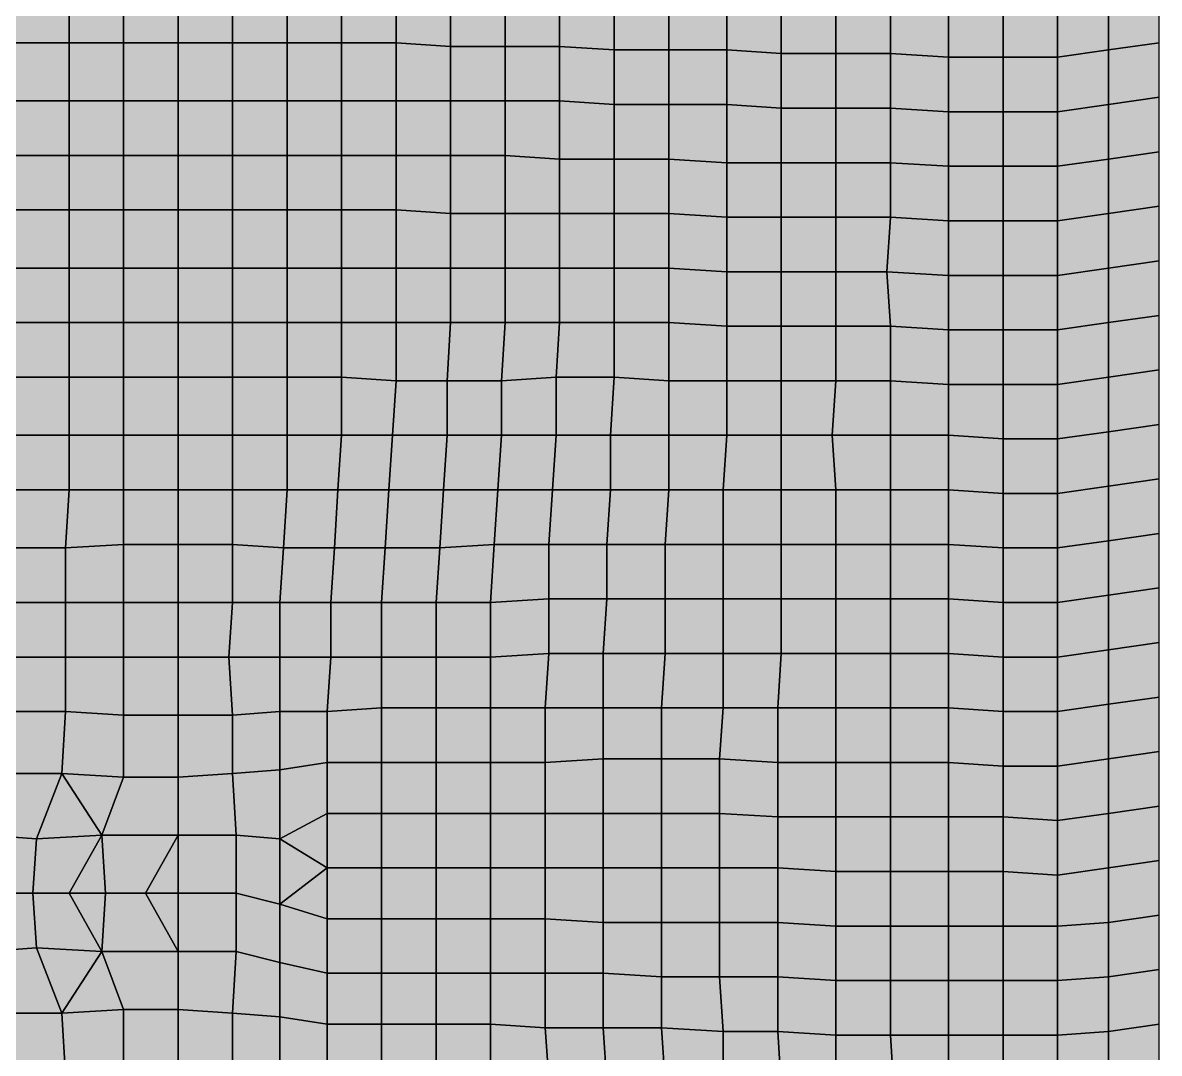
# Model space of a CAD drawing. Header units: metres. Extents: x -7480 to 79269, y -9100 to 45880.
# Drawn here: x 36305 to 42560, y 15360 to 21030 of the extents above; entities that cross this region are included whole.
import ezdxf

# ---------------------------------------------------------------- set-up
doc = ezdxf.new("R2010")
doc.units = ezdxf.units.M
doc.layers.add('COLOR_181', color=181, linetype='Continuous')

msp = doc.modelspace()

# ---------------------------------------------------------------- hatches: boundary and pattern name
at = {"layer": 'COLOR_181'}
for points in [[(36260, 20920), (36560, 20920), (36560, 21220), (36260, 21220)], [(36560, 20920), (36860, 20920), (36860, 21220), (36560, 21220)], [(36860, 20920), (37160, 20920), (37160, 21220), (36860, 21220)], [(37160, 20920), (37460, 20920), (37460, 21220), (37160, 21220)], [(37460, 20920), (37760, 20920), (37760, 21220), (37460, 21220)], [(37760, 20920), (38060, 20920), (38060, 21220), (37760, 21220)], [(38060, 20920), (38360, 20920), (38360, 21220), (38060, 21220)], [(38360, 20920), (38660, 20900), (38660, 21220), (38360, 21220)], [(38660, 20900), (38960, 20900), (38960, 21220), (38660, 21220)], [(38960, 20900), (39260, 20900), (39260, 21200), (38960, 21220)], [(42280, 20880), (42560, 20920), (42560, 21220), (42280, 21180)], [(39260, 20900), (39560, 20880), (39560, 21200), (39260, 21200)], [(39560, 20880), (39860, 20880), (39860, 21180), (39560, 21200)], [(39860, 20880), (40180, 20880), (40180, 21180), (39860, 21180)], [(40180, 20880), (40480, 20860), (40480, 21160), (40180, 21180)], [(40480, 20860), (40780, 20860), (40780, 21160), (40480, 21160)], [(40780, 20860), (41080, 20860), (41080, 21160), (40780, 21160)], [(41080, 20860), (41400, 20840), (41400, 21140), (41080, 21160)], [(42000, 20840), (42280, 20880), (42280, 21180), (42000, 21140)], [(41400, 20840), (41700, 20840), (41700, 21140), (41400, 21140)], [(41700, 20840), (42000, 20840), (42000, 21140), (41700, 21140)], [(36260, 20600), (36560, 20600), (36560, 20920), (36260, 20920)], [(36560, 20600), (36860, 20600), (36860, 20920), (36560, 20920)], [(36860, 20600), (37160, 20600), (37160, 20920), (36860, 20920)], [(37160, 20600), (37460, 20600), (37460, 20920), (37160, 20920)], [(37460, 20600), (37760, 20600), (37760, 20920), (37460, 20920)], [(37760, 20600), (38060, 20600), (38060, 20920), (37760, 20920)], [(38060, 20600), (38360, 20600), (38360, 20920), (38060, 20920)], [(38360, 20600), (38660, 20600), (38660, 20900), (38360, 20920)], [(38660, 20600), (38960, 20600), (38960, 20900), (38660, 20900)], [(38960, 20600), (39260, 20600), (39260, 20900), (38960, 20900)], [(39260, 20600), (39560, 20580), (39560, 20880), (39260, 20900)], [(42280, 20580), (42560, 20620), (42560, 20920), (42280, 20880)], [(39560, 20580), (39860, 20580), (39860, 20880), (39560, 20880)], [(39860, 20580), (40180, 20580), (40180, 20880), (39860, 20880)], [(40180, 20580), (40480, 20560), (40480, 20860), (40180, 20880)], [(40480, 20560), (40780, 20560), (40780, 20860), (40480, 20860)], [(40780, 20560), (41080, 20560), (41080, 20860), (40780, 20860)], [(41080, 20560), (41400, 20540), (41400, 20840), (41080, 20860)], [(41400, 20540), (41700, 20540), (41700, 20840), (41400, 20840)], [(41700, 20540), (42000, 20540), (42000, 20840), (41700, 20840)], [(42000, 20540), (42280, 20580), (42280, 20880), (42000, 20840)], [(36260, 20300), (36560, 20300), (36560, 20600), (36260, 20600)], [(36560, 20300), (36860, 20300), (36860, 20600), (36560, 20600)], [(36860, 20300), (37160, 20300), (37160, 20600), (36860, 20600)], [(37160, 20300), (37460, 20300), (37460, 20600), (37160, 20600)], [(37460, 20300), (37760, 20300), (37760, 20600), (37460, 20600)], [(37760, 20300), (38060, 20300), (38060, 20600), (37760, 20600)], [(38060, 20300), (38360, 20300), (38360, 20600), (38060, 20600)], [(38360, 20300), (38660, 20300), (38660, 20600), (38360, 20600)], [(38660, 20300), (38960, 20300), (38960, 20600), (38660, 20600)], [(38960, 20300), (39260, 20280), (39260, 20600), (38960, 20600)], [(39260, 20280), (39560, 20280), (39560, 20580), (39260, 20600)], [(39560, 20280), (39860, 20280), (39860, 20580), (39560, 20580)], [(39860, 20280), (40180, 20260), (40180, 20580), (39860, 20580)], [(40180, 20260), (40480, 20260), (40480, 20560), (40180, 20580)], [(42000, 20240), (42280, 20280), (42280, 20580), (42000, 20540)], [(42280, 20280), (42560, 20320), (42560, 20620), (42280, 20580)], [(40480, 20260), (40780, 20260), (40780, 20560), (40480, 20560)], [(40780, 20260), (41080, 20260), (41080, 20560), (40780, 20560)], [(41080, 20260), (41400, 20240), (41400, 20540), (41080, 20560)], [(41400, 20240), (41700, 20240), (41700, 20540), (41400, 20540)], [(41700, 20240), (42000, 20240), (42000, 20540), (41700, 20540)], [(36260, 20000), (36560, 20000), (36560, 20300), (36260, 20300)], [(36560, 20000), (36860, 20000), (36860, 20300), (36560, 20300)], [(36860, 20000), (37160, 20000), (37160, 20300), (36860, 20300)], [(37160, 20000), (37460, 20000), (37460, 20300), (37160, 20300)], [(37460, 20000), (37760, 20000), (37760, 20300), (37460, 20300)], [(37760, 20000), (38060, 20000), (38060, 20300), (37760, 20300)], [(38060, 20000), (38360, 20000), (38360, 20300), (38060, 20300)], [(38360, 20000), (38660, 19980), (38660, 20300), (38360, 20300)], [(38660, 19980), (38960, 19980), (38960, 20300), (38660, 20300)], [(38960, 19980), (39260, 19980), (39260, 20280), (38960, 20300)], [(39260, 19980), (39560, 19980), (39560, 20280), (39260, 20280)], [(39560, 19980), (39860, 19980), (39860, 20280), (39560, 20280)], [(39860, 19980), (40180, 19960), (40180, 20260), (39860, 20280)], [(42000, 19940), (42280, 19980), (42280, 20280), (42000, 20240)], [(42280, 19980), (42560, 20020), (42560, 20320), (42280, 20280)], [(40180, 19960), (40480, 19960), (40480, 20260), (40180, 20260)], [(40480, 19960), (40780, 19960), (40780, 20260), (40480, 20260)], [(40780, 19960), (41080, 19960), (41080, 20260), (40780, 20260)], [(41080, 19960), (41400, 19940), (41400, 20240), (41080, 20260)], [(41400, 19940), (41700, 19940), (41700, 20240), (41400, 20240)], [(41700, 19940), (42000, 19940), (42000, 20240), (41700, 20240)], [(42280, 19680), (42560, 19720), (42560, 20020), (42280, 19980)], [(36260, 19680), (36560, 19680), (36560, 20000), (36260, 20000)], [(36560, 19680), (36860, 19680), (36860, 20000), (36560, 20000)], [(36860, 19680), (37160, 19680), (37160, 20000), (36860, 20000)], [(37160, 19680), (37460, 19680), (37460, 20000), (37160, 20000)], [(37460, 19680), (37760, 19680), (37760, 20000), (37460, 20000)], [(37760, 19680), (38060, 19680), (38060, 20000), (37760, 20000)], [(38060, 19680), (38360, 19680), (38360, 20000), (38060, 20000)], [(38360, 19680), (38660, 19680), (38660, 19980), (38360, 20000)], [(38660, 19680), (38960, 19680), (38960, 19980), (38660, 19980)], [(38960, 19680), (39260, 19680), (39260, 19980), (38960, 19980)], [(39260, 19680), (39560, 19680), (39560, 19980), (39260, 19980)], [(39560, 19680), (39860, 19680), (39860, 19980), (39560, 19980)], [(39860, 19680), (40180, 19660), (40180, 19960), (39860, 19980)], [(40180, 19660), (40480, 19660), (40480, 19960), (40180, 19960)], [(40480, 19660), (40780, 19660), (40780, 19960), (40480, 19960)], [(40780, 19660), (41060, 19660), (41080, 19960), (40780, 19960)], [(41060, 19660), (41400, 19640), (41400, 19940), (41080, 19960)], [(42000, 19640), (42280, 19680), (42280, 19980), (42000, 19940)], [(41400, 19640), (41700, 19640), (41700, 19940), (41400, 19940)], [(41700, 19640), (42000, 19640), (42000, 19940), (41700, 19940)], [(42280, 19380), (42560, 19420), (42560, 19720), (42280, 19680)], [(36260, 19380), (36560, 19380), (36560, 19680), (36260, 19680)], [(36560, 19380), (36860, 19380), (36860, 19680), (36560, 19680)], [(36860, 19380), (37160, 19380), (37160, 19680), (36860, 19680)], [(37160, 19380), (37460, 19380), (37460, 19680), (37160, 19680)], [(37460, 19380), (37760, 19380), (37760, 19680), (37460, 19680)], [(37760, 19380), (38060, 19380), (38060, 19680), (37760, 19680)], [(38060, 19380), (38360, 19380), (38360, 19680), (38060, 19680)], [(38360, 19380), (38660, 19380), (38660, 19680), (38360, 19680)], [(38660, 19380), (38960, 19380), (38960, 19680), (38660, 19680)], [(38960, 19380), (39260, 19380), (39260, 19680), (38960, 19680)], [(39260, 19380), (39560, 19380), (39560, 19680), (39260, 19680)], [(39560, 19380), (39860, 19380), (39860, 19680), (39560, 19680)], [(39860, 19380), (40180, 19360), (40180, 19660), (39860, 19680)], [(40180, 19360), (40480, 19360), (40480, 19660), (40180, 19660)], [(40480, 19360), (40780, 19360), (40780, 19660), (40480, 19660)], [(40780, 19360), (41080, 19360), (41060, 19660), (40780, 19660)], [(41060, 19660), (41080, 19360), (41400, 19340), (41400, 19640)], [(42000, 19340), (42280, 19380), (42280, 19680), (42000, 19640)], [(41400, 19340), (41700, 19340), (41700, 19640), (41400, 19640)], [(41700, 19340), (42000, 19340), (42000, 19640), (41700, 19640)], [(42280, 19080), (42560, 19120), (42560, 19420), (42280, 19380)], [(36260, 19080), (36560, 19080), (36560, 19380), (36260, 19380)], [(36560, 19080), (36860, 19080), (36860, 19380), (36560, 19380)], [(36860, 19080), (37160, 19080), (37160, 19380), (36860, 19380)], [(37160, 19080), (37460, 19080), (37460, 19380), (37160, 19380)], [(37460, 19080), (37760, 19080), (37760, 19380), (37460, 19380)], [(37760, 19080), (38060, 19080), (38060, 19380), (37760, 19380)], [(38060, 19080), (38360, 19060), (38360, 19380), (38060, 19380)], [(38360, 19060), (38640, 19060), (38660, 19380), (38360, 19380)], [(38640, 19060), (38940, 19060), (38960, 19380), (38660, 19380)], [(38940, 19060), (39240, 19080), (39260, 19380), (38960, 19380)], [(39240, 19080), (39560, 19080), (39560, 19380), (39260, 19380)], [(39560, 19080), (39860, 19060), (39860, 19380), (39560, 19380)], [(39860, 19060), (40180, 19060), (40180, 19360), (39860, 19380)], [(40180, 19060), (40480, 19060), (40480, 19360), (40180, 19360)], [(40480, 19060), (40780, 19060), (40780, 19360), (40480, 19360)], [(40780, 19060), (41080, 19060), (41080, 19360), (40780, 19360)], [(41080, 19060), (41400, 19040), (41400, 19340), (41080, 19360)], [(41400, 19040), (41700, 19040), (41700, 19340), (41400, 19340)], [(41700, 19040), (42000, 19040), (42000, 19340), (41700, 19340)], [(42000, 19040), (42280, 19080), (42280, 19380), (42000, 19340)], [(36260, 18760), (36560, 18760), (36560, 19080), (36260, 19080)], [(36560, 18760), (36860, 18760), (36860, 19080), (36560, 19080)], [(36860, 18760), (37160, 18760), (37160, 19080), (36860, 19080)], [(37160, 18760), (37460, 18760), (37460, 19080), (37160, 19080)], [(37460, 18760), (37760, 18760), (37760, 19080), (37460, 19080)], [(37760, 18760), (38060, 18760), (38060, 19080), (37760, 19080)], [(38060, 18760), (38340, 18760), (38360, 19060), (38060, 19080)], [(38940, 18760), (39240, 18760), (39240, 19080), (38940, 19060)], [(39240, 18760), (39540, 18760), (39560, 19080), (39240, 19080)], [(39540, 18760), (39860, 18760), (39860, 19060), (39560, 19080)], [(42000, 18740), (42280, 18780), (42280, 19080), (42000, 19040)], [(42280, 18780), (42560, 18820), (42560, 19120), (42280, 19080)], [(38340, 18760), (38640, 18760), (38640, 19060), (38360, 19060)], [(38640, 18760), (38940, 18760), (38940, 19060), (38640, 19060)], [(39860, 18760), (40180, 18760), (40180, 19060), (39860, 19060)], [(40180, 18760), (40480, 18760), (40480, 19060), (40180, 19060)], [(40480, 18760), (40760, 18760), (40780, 19060), (40480, 19060)], [(40760, 18760), (41080, 18760), (41080, 19060), (40780, 19060)], [(41080, 18760), (41400, 18760), (41400, 19040), (41080, 19060)], [(41400, 18760), (41700, 18740), (41700, 19040), (41400, 19040)], [(41700, 18740), (42000, 18740), (42000, 19040), (41700, 19040)], [(42000, 18440), (42280, 18480), (42280, 18780), (42000, 18740)], [(42280, 18480), (42560, 18520), (42560, 18820), (42280, 18780)], [(36240, 18460), (36560, 18460), (36560, 18760), (36260, 18760)], [(36560, 18460), (36860, 18460), (36860, 18760), (36560, 18760)], [(36860, 18460), (37160, 18460), (37160, 18760), (36860, 18760)], [(37160, 18460), (37460, 18460), (37460, 18760), (37160, 18760)], [(37460, 18460), (37760, 18460), (37760, 18760), (37460, 18760)], [(37760, 18460), (38040, 18460), (38060, 18760), (37760, 18760)], [(38040, 18460), (38320, 18460), (38340, 18760), (38060, 18760)], [(38320, 18460), (38620, 18460), (38640, 18760), (38340, 18760)], [(38620, 18460), (38920, 18460), (38940, 18760), (38640, 18760)], [(38920, 18460), (39220, 18460), (39240, 18760), (38940, 18760)], [(39220, 18460), (39540, 18460), (39540, 18760), (39240, 18760)], [(39540, 18460), (39860, 18460), (39860, 18760), (39540, 18760)], [(39860, 18460), (40160, 18460), (40180, 18760), (39860, 18760)], [(40160, 18460), (40480, 18460), (40480, 18760), (40180, 18760)], [(40480, 18460), (40780, 18460), (40760, 18760), (40480, 18760)], [(40760, 18760), (40780, 18460), (41080, 18460), (41080, 18760)], [(41080, 18460), (41400, 18460), (41400, 18760), (41080, 18760)], [(41400, 18460), (41700, 18440), (41700, 18740), (41400, 18760)], [(41700, 18440), (42000, 18440), (42000, 18740), (41700, 18740)], [(42280, 18180), (42560, 18220), (42560, 18520), (42280, 18480)], [(36220, 18140), (36540, 18140), (36560, 18460), (36240, 18460)], [(36540, 18140), (36860, 18160), (36860, 18460), (36560, 18460)], [(36860, 18160), (37160, 18160), (37160, 18460), (36860, 18460)], [(37160, 18160), (37460, 18160), (37460, 18460), (37160, 18460)], [(37460, 18160), (37740, 18140), (37760, 18460), (37460, 18460)], [(37740, 18140), (38020, 18140), (38040, 18460), (37760, 18460)], [(38020, 18140), (38300, 18140), (38320, 18460), (38040, 18460)], [(38300, 18140), (38600, 18140), (38620, 18460), (38320, 18460)], [(38600, 18140), (38900, 18160), (38920, 18460), (38620, 18460)], [(38900, 18160), (39200, 18160), (39220, 18460), (38920, 18460)], [(39200, 18160), (39520, 18160), (39540, 18460), (39220, 18460)], [(39520, 18160), (39840, 18160), (39860, 18460), (39540, 18460)], [(39840, 18160), (40160, 18160), (40160, 18460), (39860, 18460)], [(40160, 18160), (40480, 18160), (40480, 18460), (40160, 18460)], [(40480, 18160), (40780, 18160), (40780, 18460), (40480, 18460)], [(40780, 18160), (41080, 18160), (41080, 18460), (40780, 18460)], [(41080, 18160), (41400, 18160), (41400, 18460), (41080, 18460)], [(41400, 18160), (41700, 18140), (41700, 18440), (41400, 18460)], [(42000, 18140), (42280, 18180), (42280, 18480), (42000, 18440)], [(41700, 18140), (42000, 18140), (42000, 18440), (41700, 18440)], [(42280, 17880), (42560, 17920), (42560, 18220), (42280, 18180)], [(36220, 17840), (36540, 17840), (36540, 18140), (36220, 18140)], [(36540, 17840), (36860, 17840), (36860, 18160), (36540, 18140)], [(36860, 17840), (37160, 17840), (37160, 18160), (36860, 18160)], [(37160, 17840), (37460, 17840), (37460, 18160), (37160, 18160)], [(37460, 17840), (37720, 17840), (37740, 18140), (37460, 18160)], [(37720, 17840), (38000, 17840), (38020, 18140), (37740, 18140)], [(38000, 17840), (38280, 17840), (38300, 18140), (38020, 18140)], [(38280, 17840), (38580, 17840), (38600, 18140), (38300, 18140)], [(38580, 17840), (38880, 17840), (38900, 18160), (38600, 18140)], [(38880, 17840), (39200, 17860), (39200, 18160), (38900, 18160)], [(39200, 17860), (39520, 17860), (39520, 18160), (39200, 18160)], [(39520, 17860), (39840, 17860), (39840, 18160), (39520, 18160)], [(39840, 17860), (40160, 17860), (40160, 18160), (39840, 18160)], [(40160, 17860), (40480, 17860), (40480, 18160), (40160, 18160)], [(40480, 17860), (40780, 17860), (40780, 18160), (40480, 18160)], [(40780, 17860), (41080, 17860), (41080, 18160), (40780, 18160)], [(41080, 17860), (41400, 17860), (41400, 18160), (41080, 18160)], [(41400, 17860), (41700, 17840), (41700, 18140), (41400, 18160)], [(41700, 17840), (42000, 17840), (42000, 18140), (41700, 18140)], [(42000, 17840), (42280, 17880), (42280, 18180), (42000, 18140)], [(42280, 17580), (42560, 17620), (42560, 17920), (42280, 17880)], [(36220, 17540), (36540, 17540), (36540, 17840), (36220, 17840)], [(36540, 17540), (36860, 17540), (36860, 17840), (36540, 17840)], [(36860, 17540), (37160, 17540), (37160, 17840), (36860, 17840)], [(37160, 17540), (37440, 17540), (37460, 17840), (37160, 17840)], [(37440, 17540), (37720, 17540), (37720, 17840), (37460, 17840)], [(37720, 17540), (38000, 17540), (38000, 17840), (37720, 17840)], [(38000, 17540), (38280, 17540), (38280, 17840), (38000, 17840)], [(38280, 17540), (38580, 17540), (38580, 17840), (38280, 17840)], [(38580, 17540), (38880, 17540), (38880, 17840), (38580, 17840)], [(38880, 17540), (39200, 17560), (39200, 17860), (38880, 17840)], [(39200, 17560), (39500, 17560), (39520, 17860), (39200, 17860)], [(39500, 17560), (39840, 17560), (39840, 17860), (39520, 17860)], [(39840, 17560), (40160, 17560), (40160, 17860), (39840, 17860)], [(40160, 17560), (40480, 17560), (40480, 17860), (40160, 17860)], [(40480, 17560), (40780, 17560), (40780, 17860), (40480, 17860)], [(40780, 17560), (41080, 17560), (41080, 17860), (40780, 17860)], [(41080, 17560), (41400, 17560), (41400, 17860), (41080, 17860)], [(41400, 17560), (41700, 17540), (41700, 17840), (41400, 17860)], [(41700, 17540), (42000, 17540), (42000, 17840), (41700, 17840)], [(42000, 17540), (42280, 17580), (42280, 17880), (42000, 17840)], [(42000, 17240), (42280, 17280), (42280, 17580), (42000, 17540)], [(42280, 17280), (42560, 17320), (42560, 17620), (42280, 17580)], [(36220, 17240), (36540, 17240), (36540, 17540), (36220, 17540)], [(36540, 17240), (36860, 17220), (36860, 17540), (36540, 17540)], [(36860, 17220), (37160, 17220), (37160, 17540), (36860, 17540)], [(37160, 17220), (37460, 17220), (37440, 17540), (37160, 17540)], [(37440, 17540), (37460, 17220), (37720, 17240), (37720, 17540)], [(37720, 17240), (37980, 17240), (38000, 17540), (37720, 17540)], [(37980, 17240), (38280, 17260), (38280, 17540), (38000, 17540)], [(38280, 17260), (38580, 17260), (38580, 17540), (38280, 17540)], [(38580, 17260), (38880, 17260), (38880, 17540), (38580, 17540)], [(38880, 17260), (39180, 17260), (39200, 17560), (38880, 17540)], [(39180, 17260), (39500, 17260), (39500, 17560), (39200, 17560)], [(39500, 17260), (39820, 17260), (39840, 17560), (39500, 17560)], [(39820, 17260), (40160, 17260), (40160, 17560), (39840, 17560)], [(40160, 17260), (40460, 17260), (40480, 17560), (40160, 17560)], [(40460, 17260), (40780, 17260), (40780, 17560), (40480, 17560)], [(40780, 17260), (41080, 17260), (41080, 17560), (40780, 17560)], [(41080, 17260), (41400, 17260), (41400, 17560), (41080, 17560)], [(41400, 17260), (41700, 17240), (41700, 17540), (41400, 17560)], [(41700, 17240), (42000, 17240), (42000, 17540), (41700, 17540)], [(42000, 16940), (42280, 16980), (42280, 17280), (42000, 17240)], [(42280, 16980), (42560, 17020), (42560, 17320), (42280, 17280)], [(36200, 16900), (36520, 16900), (36540, 17240), (36220, 17240)], [(36520, 16900), (36860, 16880), (36860, 17220), (36540, 17240)], [(36860, 16880), (37160, 16880), (37160, 17220), (36860, 17220)], [(37160, 16880), (37460, 16900), (37460, 17220), (37160, 17220)], [(37460, 16900), (37720, 16920), (37720, 17240), (37460, 17220)], [(37720, 16920), (37980, 16960), (37980, 17240), (37720, 17240)], [(37980, 16960), (38280, 16960), (38280, 17260), (37980, 17240)], [(38280, 16960), (38580, 16960), (38580, 17260), (38280, 17260)], [(38580, 16960), (38880, 16960), (38880, 17260), (38580, 17260)], [(38880, 16960), (39180, 16960), (39180, 17260), (38880, 17260)], [(39180, 16960), (39500, 16980), (39500, 17260), (39180, 17260)], [(39500, 16980), (39820, 16980), (39820, 17260), (39500, 17260)], [(39820, 16980), (40140, 16980), (40160, 17260), (39820, 17260)], [(40140, 16980), (40460, 16960), (40460, 17260), (40160, 17260)], [(40460, 16960), (40780, 16960), (40780, 17260), (40460, 17260)], [(40780, 16960), (41080, 16960), (41080, 17260), (40780, 17260)], [(41080, 16960), (41400, 16960), (41400, 17260), (41080, 17260)], [(41400, 16960), (41700, 16940), (41700, 17240), (41400, 17260)], [(41700, 16940), (42000, 16940), (42000, 17240), (41700, 17240)], [(42280, 16680), (42560, 16720), (42560, 17020), (42280, 16980)], [(37720, 16540), (37980, 16680), (37980, 16960), (37720, 16920)], [(37980, 16680), (38280, 16680), (38280, 16960), (37980, 16960)], [(38280, 16680), (38580, 16680), (38580, 16960), (38280, 16960)], [(38580, 16680), (38880, 16680), (38880, 16960), (38580, 16960)], [(38880, 16680), (39180, 16680), (39180, 16960), (38880, 16960)], [(39180, 16680), (39500, 16680), (39500, 16980), (39180, 16960)], [(39500, 16680), (39820, 16680), (39820, 16980), (39500, 16980)], [(39820, 16680), (40140, 16680), (40140, 16980), (39820, 16980)], [(40140, 16680), (40460, 16660), (40460, 16960), (40140, 16980)], [(40460, 16660), (40780, 16660), (40780, 16960), (40460, 16960)], [(40780, 16660), (41080, 16660), (41080, 16960), (40780, 16960)], [(41080, 16660), (41400, 16660), (41400, 16960), (41080, 16960)], [(41400, 16660), (41700, 16660), (41700, 16940), (41400, 16960)], [(42000, 16640), (42280, 16680), (42280, 16980), (42000, 16940)], [(36100, 16560), (36380, 16540), (36520, 16900), (36200, 16900)], [(36380, 16540), (36740, 16560), (36520, 16900)], [(36520, 16900), (36740, 16560), (36860, 16880)], [(37160, 16560), (37480, 16560), (37460, 16900), (37160, 16880)], [(37460, 16900), (37480, 16560), (37720, 16540), (37720, 16920)], [(41700, 16660), (42000, 16640), (42000, 16940), (41700, 16940)], [(36740, 16560), (37160, 16560), (37160, 16880), (36860, 16880)], [(42280, 16380), (42560, 16420), (42560, 16720), (42280, 16680)], [(37720, 16540), (37980, 16380), (37980, 16680)], [(37980, 16380), (38280, 16380), (38280, 16680), (37980, 16680)], [(38280, 16380), (38580, 16380), (38580, 16680), (38280, 16680)], [(38580, 16380), (38880, 16380), (38880, 16680), (38580, 16680)], [(38880, 16380), (39180, 16380), (39180, 16680), (38880, 16680)], [(39180, 16380), (39500, 16380), (39500, 16680), (39180, 16680)], [(39500, 16380), (39820, 16380), (39820, 16680), (39500, 16680)], [(39820, 16380), (40140, 16380), (40140, 16680), (39820, 16680)], [(40140, 16380), (40460, 16380), (40460, 16660), (40140, 16680)], [(40460, 16380), (40780, 16360), (40780, 16660), (40460, 16660)], [(40780, 16360), (41080, 16360), (41080, 16660), (40780, 16660)], [(41080, 16360), (41400, 16360), (41400, 16660), (41080, 16660)], [(41400, 16360), (41700, 16360), (41700, 16660), (41400, 16660)], [(41700, 16360), (42000, 16340), (42000, 16640), (41700, 16660)], [(42000, 16340), (42280, 16380), (42280, 16680), (42000, 16640)], [(36060, 16240), (36360, 16240), (36380, 16540), (36100, 16560)], [(36360, 16240), (36560, 16240), (36740, 16560), (36380, 16540)], [(36560, 16240), (36760, 16240), (36740, 16560)], [(36740, 16560), (36760, 16240), (36980, 16240), (37160, 16560)], [(36980, 16240), (37160, 16240), (37160, 16560)], [(37160, 16240), (37480, 16240), (37480, 16560), (37160, 16560)], [(37480, 16240), (37720, 16180), (37720, 16540), (37480, 16560)], [(37720, 16180), (37980, 16380), (37720, 16540)], [(42280, 16080), (42560, 16120), (42560, 16420), (42280, 16380)], [(37720, 16180), (37980, 16100), (37980, 16380)], [(37980, 16100), (38280, 16100), (38280, 16380), (37980, 16380)], [(38280, 16100), (38580, 16100), (38580, 16380), (38280, 16380)], [(38580, 16100), (38880, 16100), (38880, 16380), (38580, 16380)], [(38880, 16100), (39180, 16100), (39180, 16380), (38880, 16380)], [(39180, 16100), (39500, 16080), (39500, 16380), (39180, 16380)], [(39500, 16080), (39820, 16080), (39820, 16380), (39500, 16380)], [(39820, 16080), (40140, 16080), (40140, 16380), (39820, 16380)], [(40140, 16080), (40460, 16080), (40460, 16380), (40140, 16380)], [(40460, 16080), (40780, 16060), (40780, 16360), (40460, 16380)], [(40780, 16060), (41080, 16060), (41080, 16360), (40780, 16360)], [(41080, 16060), (41400, 16060), (41400, 16360), (41080, 16360)], [(41400, 16060), (41700, 16060), (41700, 16360), (41400, 16360)], [(41700, 16060), (42000, 16060), (42000, 16340), (41700, 16360)], [(42000, 16060), (42280, 16080), (42280, 16380), (42000, 16340)], [(36060, 16240), (36100, 15920), (36380, 15940), (36360, 16240)], [(36360, 16240), (36380, 15940), (36740, 15920), (36560, 16240)], [(36560, 16240), (36740, 15920), (36760, 16240)], [(36740, 15920), (37160, 15920), (36980, 16240), (36760, 16240)], [(36980, 16240), (37160, 15920), (37160, 16240)], [(37160, 15920), (37480, 15920), (37480, 16240), (37160, 16240)], [(37480, 15920), (37720, 15860), (37720, 16180), (37480, 16240)], [(37720, 15860), (37980, 15800), (37980, 16100), (37720, 16180)], [(37980, 15800), (38280, 15800), (38280, 16100), (37980, 16100)], [(38280, 15800), (38580, 15800), (38580, 16100), (38280, 16100)], [(38580, 15800), (38880, 15800), (38880, 16100), (38580, 16100)], [(38880, 15800), (39180, 15800), (39180, 16100), (38880, 16100)], [(39180, 15800), (39500, 15800), (39500, 16080), (39180, 16100)], [(39500, 15800), (39820, 15780), (39820, 16080), (39500, 16080)], [(39820, 15780), (40140, 15780), (40140, 16080), (39820, 16080)], [(40140, 15780), (40460, 15780), (40460, 16080), (40140, 16080)], [(40460, 15780), (40780, 15760), (40780, 16060), (40460, 16080)], [(42000, 15760), (42280, 15780), (42280, 16080), (42000, 16060)], [(42280, 15780), (42560, 15820), (42560, 16120), (42280, 16080)], [(40780, 15760), (41080, 15760), (41080, 16060), (40780, 16060)], [(41080, 15760), (41400, 15760), (41400, 16060), (41080, 16060)], [(41400, 15760), (41700, 15760), (41700, 16060), (41400, 16060)], [(41700, 15760), (42000, 15760), (42000, 16060), (41700, 16060)], [(36100, 15920), (36200, 15580), (36520, 15580), (36380, 15940)], [(36380, 15940), (36520, 15580), (36740, 15920)], [(36520, 15580), (36860, 15600), (36740, 15920)], [(36740, 15920), (36860, 15600), (37160, 15600), (37160, 15920)], [(37160, 15600), (37460, 15580), (37480, 15920), (37160, 15920)], [(37460, 15580), (37720, 15560), (37720, 15860), (37480, 15920)], [(37720, 15560), (37980, 15520), (37980, 15800), (37720, 15860)], [(37980, 15520), (38280, 15520), (38280, 15800), (37980, 15800)], [(38280, 15520), (38580, 15520), (38580, 15800), (38280, 15800)], [(38580, 15520), (38880, 15520), (38880, 15800), (38580, 15800)], [(38880, 15520), (39180, 15500), (39180, 15800), (38880, 15800)], [(39180, 15500), (39500, 15500), (39500, 15800), (39180, 15800)], [(39500, 15500), (39820, 15500), (39820, 15780), (39500, 15800)], [(39820, 15500), (40160, 15480), (40140, 15780), (39820, 15780)], [(40140, 15780), (40160, 15480), (40460, 15480), (40460, 15780)], [(40460, 15480), (40780, 15460), (40780, 15760), (40460, 15780)], [(42000, 15460), (42280, 15480), (42280, 15780), (42000, 15760)], [(42280, 15480), (42560, 15520), (42560, 15820), (42280, 15780)], [(40780, 15460), (41080, 15460), (41080, 15760), (40780, 15760)], [(41080, 15460), (41400, 15460), (41400, 15760), (41080, 15760)], [(41400, 15460), (41700, 15460), (41700, 15760), (41400, 15760)], [(41700, 15460), (42000, 15460), (42000, 15760), (41700, 15760)], [(36200, 15580), (36220, 15240), (36540, 15240), (36520, 15580)], [(36520, 15580), (36540, 15240), (36860, 15260), (36860, 15600)], [(36860, 15260), (37160, 15260), (37160, 15600), (36860, 15600)], [(37160, 15260), (37460, 15260), (37460, 15580), (37160, 15600)], [(37460, 15260), (37720, 15240), (37720, 15560), (37460, 15580)], [(37720, 15240), (37980, 15240), (37980, 15520), (37720, 15560)], [(37980, 15240), (38280, 15220), (38280, 15520), (37980, 15520)], [(38280, 15220), (38580, 15220), (38580, 15520), (38280, 15520)], [(38580, 15220), (38880, 15220), (38880, 15520), (38580, 15520)], [(38880, 15220), (39200, 15220), (39180, 15500), (38880, 15520)], [(42280, 15180), (42560, 15220), (42560, 15520), (42280, 15480)], [(39180, 15500), (39200, 15220), (39520, 15200), (39500, 15500)], [(39500, 15500), (39520, 15200), (39840, 15200), (39820, 15500)], [(39820, 15500), (39840, 15200), (40160, 15180), (40160, 15480)], [(40160, 15180), (40480, 15180), (40460, 15480), (40160, 15480)], [(40460, 15480), (40480, 15180), (40780, 15160), (40780, 15460)], [(40780, 15160), (41100, 15160), (41080, 15460), (40780, 15460)], [(41080, 15460), (41100, 15160), (41400, 15160), (41400, 15460)], [(41400, 15160), (41700, 15160), (41700, 15460), (41400, 15460)], [(41700, 15160), (42000, 15160), (42000, 15460), (41700, 15460)], [(42000, 15160), (42280, 15180), (42280, 15480), (42000, 15460)]]:
    msp.add_hatch(color=256, dxfattribs=at).paths.add_polyline_path(points)

# ---------------------------------------------------------------- linework, layer by layer
for points in [[(36260, 20920), (36560, 20920), (36560, 21220), (36260, 21220)], [(36560, 20920), (36860, 20920), (36860, 21220), (36560, 21220)], [(36860, 20920), (37160, 20920), (37160, 21220), (36860, 21220)], [(37160, 20920), (37460, 20920), (37460, 21220), (37160, 21220)], [(37460, 20920), (37760, 20920), (37760, 21220), (37460, 21220)], [(37760, 20920), (38060, 20920), (38060, 21220), (37760, 21220)], [(38060, 20920), (38360, 20920), (38360, 21220), (38060, 21220)], [(38360, 20920), (38660, 20900), (38660, 21220), (38360, 21220)], [(38660, 20900), (38960, 20900), (38960, 21220), (38660, 21220)], [(38960, 20900), (39260, 20900), (39260, 21200), (38960, 21220)], [(42280, 20880), (42560, 20920), (42560, 21220), (42280, 21180)], [(39260, 20900), (39560, 20880), (39560, 21200), (39260, 21200)], [(39560, 20880), (39860, 20880), (39860, 21180), (39560, 21200)], [(39860, 20880), (40180, 20880), (40180, 21180), (39860, 21180)], [(40180, 20880), (40480, 20860), (40480, 21160), (40180, 21180)], [(40480, 20860), (40780, 20860), (40780, 21160), (40480, 21160)], [(40780, 20860), (41080, 20860), (41080, 21160), (40780, 21160)], [(41080, 20860), (41400, 20840), (41400, 21140), (41080, 21160)], [(42000, 20840), (42280, 20880), (42280, 21180), (42000, 21140)], [(41400, 20840), (41700, 20840), (41700, 21140), (41400, 21140)], [(41700, 20840), (42000, 20840), (42000, 21140), (41700, 21140)], [(36260, 20600), (36560, 20600), (36560, 20920), (36260, 20920)], [(36560, 20600), (36860, 20600), (36860, 20920), (36560, 20920)], [(36860, 20600), (37160, 20600), (37160, 20920), (36860, 20920)], [(37160, 20600), (37460, 20600), (37460, 20920), (37160, 20920)], [(37460, 20600), (37760, 20600), (37760, 20920), (37460, 20920)], [(37760, 20600), (38060, 20600), (38060, 20920), (37760, 20920)], [(38060, 20600), (38360, 20600), (38360, 20920), (38060, 20920)], [(38360, 20600), (38660, 20600), (38660, 20900), (38360, 20920)], [(38660, 20600), (38960, 20600), (38960, 20900), (38660, 20900)], [(38960, 20600), (39260, 20600), (39260, 20900), (38960, 20900)], [(39260, 20600), (39560, 20580), (39560, 20880), (39260, 20900)], [(42280, 20580), (42560, 20620), (42560, 20920), (42280, 20880)], [(39560, 20580), (39860, 20580), (39860, 20880), (39560, 20880)], [(39860, 20580), (40180, 20580), (40180, 20880), (39860, 20880)], [(40180, 20580), (40480, 20560), (40480, 20860), (40180, 20880)], [(40480, 20560), (40780, 20560), (40780, 20860), (40480, 20860)], [(40780, 20560), (41080, 20560), (41080, 20860), (40780, 20860)], [(41080, 20560), (41400, 20540), (41400, 20840), (41080, 20860)], [(41400, 20540), (41700, 20540), (41700, 20840), (41400, 20840)], [(41700, 20540), (42000, 20540), (42000, 20840), (41700, 20840)], [(42000, 20540), (42280, 20580), (42280, 20880), (42000, 20840)], [(36260, 20300), (36560, 20300), (36560, 20600), (36260, 20600)], [(36560, 20300), (36860, 20300), (36860, 20600), (36560, 20600)], [(36860, 20300), (37160, 20300), (37160, 20600), (36860, 20600)], [(37160, 20300), (37460, 20300), (37460, 20600), (37160, 20600)], [(37460, 20300), (37760, 20300), (37760, 20600), (37460, 20600)], [(37760, 20300), (38060, 20300), (38060, 20600), (37760, 20600)], [(38060, 20300), (38360, 20300), (38360, 20600), (38060, 20600)], [(38360, 20300), (38660, 20300), (38660, 20600), (38360, 20600)], [(38660, 20300), (38960, 20300), (38960, 20600), (38660, 20600)], [(38960, 20300), (39260, 20280), (39260, 20600), (38960, 20600)], [(39260, 20280), (39560, 20280), (39560, 20580), (39260, 20600)], [(39560, 20280), (39860, 20280), (39860, 20580), (39560, 20580)], [(39860, 20280), (40180, 20260), (40180, 20580), (39860, 20580)], [(40180, 20260), (40480, 20260), (40480, 20560), (40180, 20580)], [(42000, 20240), (42280, 20280), (42280, 20580), (42000, 20540)], [(42280, 20280), (42560, 20320), (42560, 20620), (42280, 20580)], [(40480, 20260), (40780, 20260), (40780, 20560), (40480, 20560)], [(40780, 20260), (41080, 20260), (41080, 20560), (40780, 20560)], [(41080, 20260), (41400, 20240), (41400, 20540), (41080, 20560)], [(41400, 20240), (41700, 20240), (41700, 20540), (41400, 20540)], [(41700, 20240), (42000, 20240), (42000, 20540), (41700, 20540)], [(36260, 20000), (36560, 20000), (36560, 20300), (36260, 20300)], [(36560, 20000), (36860, 20000), (36860, 20300), (36560, 20300)], [(36860, 20000), (37160, 20000), (37160, 20300), (36860, 20300)], [(37160, 20000), (37460, 20000), (37460, 20300), (37160, 20300)], [(37460, 20000), (37760, 20000), (37760, 20300), (37460, 20300)], [(37760, 20000), (38060, 20000), (38060, 20300), (37760, 20300)], [(38060, 20000), (38360, 20000), (38360, 20300), (38060, 20300)], [(38360, 20000), (38660, 19980), (38660, 20300), (38360, 20300)], [(38660, 19980), (38960, 19980), (38960, 20300), (38660, 20300)], [(38960, 19980), (39260, 19980), (39260, 20280), (38960, 20300)], [(39260, 19980), (39560, 19980), (39560, 20280), (39260, 20280)], [(39560, 19980), (39860, 19980), (39860, 20280), (39560, 20280)], [(39860, 19980), (40180, 19960), (40180, 20260), (39860, 20280)], [(42000, 19940), (42280, 19980), (42280, 20280), (42000, 20240)], [(42280, 19980), (42560, 20020), (42560, 20320), (42280, 20280)], [(40180, 19960), (40480, 19960), (40480, 20260), (40180, 20260)], [(40480, 19960), (40780, 19960), (40780, 20260), (40480, 20260)], [(40780, 19960), (41080, 19960), (41080, 20260), (40780, 20260)], [(41080, 19960), (41400, 19940), (41400, 20240), (41080, 20260)], [(41400, 19940), (41700, 19940), (41700, 20240), (41400, 20240)], [(41700, 19940), (42000, 19940), (42000, 20240), (41700, 20240)], [(42280, 19680), (42560, 19720), (42560, 20020), (42280, 19980)], [(36260, 19680), (36560, 19680), (36560, 20000), (36260, 20000)], [(36560, 19680), (36860, 19680), (36860, 20000), (36560, 20000)], [(36860, 19680), (37160, 19680), (37160, 20000), (36860, 20000)], [(37160, 19680), (37460, 19680), (37460, 20000), (37160, 20000)], [(37460, 19680), (37760, 19680), (37760, 20000), (37460, 20000)], [(37760, 19680), (38060, 19680), (38060, 20000), (37760, 20000)], [(38060, 19680), (38360, 19680), (38360, 20000), (38060, 20000)], [(38360, 19680), (38660, 19680), (38660, 19980), (38360, 20000)], [(38660, 19680), (38960, 19680), (38960, 19980), (38660, 19980)], [(38960, 19680), (39260, 19680), (39260, 19980), (38960, 19980)], [(39260, 19680), (39560, 19680), (39560, 19980), (39260, 19980)], [(39560, 19680), (39860, 19680), (39860, 19980), (39560, 19980)], [(39860, 19680), (40180, 19660), (40180, 19960), (39860, 19980)], [(40180, 19660), (40480, 19660), (40480, 19960), (40180, 19960)], [(40480, 19660), (40780, 19660), (40780, 19960), (40480, 19960)], [(40780, 19660), (41060, 19660), (41080, 19960), (40780, 19960)], [(41060, 19660), (41400, 19640), (41400, 19940), (41080, 19960)], [(42000, 19640), (42280, 19680), (42280, 19980), (42000, 19940)], [(41400, 19640), (41700, 19640), (41700, 19940), (41400, 19940)], [(41700, 19640), (42000, 19640), (42000, 19940), (41700, 19940)], [(42280, 19380), (42560, 19420), (42560, 19720), (42280, 19680)], [(36260, 19380), (36560, 19380), (36560, 19680), (36260, 19680)], [(36560, 19380), (36860, 19380), (36860, 19680), (36560, 19680)], [(36860, 19380), (37160, 19380), (37160, 19680), (36860, 19680)], [(37160, 19380), (37460, 19380), (37460, 19680), (37160, 19680)], [(37460, 19380), (37760, 19380), (37760, 19680), (37460, 19680)], [(37760, 19380), (38060, 19380), (38060, 19680), (37760, 19680)], [(38060, 19380), (38360, 19380), (38360, 19680), (38060, 19680)], [(38360, 19380), (38660, 19380), (38660, 19680), (38360, 19680)], [(38660, 19380), (38960, 19380), (38960, 19680), (38660, 19680)], [(38960, 19380), (39260, 19380), (39260, 19680), (38960, 19680)], [(39260, 19380), (39560, 19380), (39560, 19680), (39260, 19680)], [(39560, 19380), (39860, 19380), (39860, 19680), (39560, 19680)], [(39860, 19380), (40180, 19360), (40180, 19660), (39860, 19680)], [(40180, 19360), (40480, 19360), (40480, 19660), (40180, 19660)], [(40480, 19360), (40780, 19360), (40780, 19660), (40480, 19660)], [(40780, 19360), (41080, 19360), (41060, 19660), (40780, 19660)], [(41060, 19660), (41080, 19360), (41400, 19340), (41400, 19640)], [(42000, 19340), (42280, 19380), (42280, 19680), (42000, 19640)], [(41400, 19340), (41700, 19340), (41700, 19640), (41400, 19640)], [(41700, 19340), (42000, 19340), (42000, 19640), (41700, 19640)], [(42280, 19080), (42560, 19120), (42560, 19420), (42280, 19380)], [(36260, 19080), (36560, 19080), (36560, 19380), (36260, 19380)], [(36560, 19080), (36860, 19080), (36860, 19380), (36560, 19380)], [(36860, 19080), (37160, 19080), (37160, 19380), (36860, 19380)], [(37160, 19080), (37460, 19080), (37460, 19380), (37160, 19380)], [(37460, 19080), (37760, 19080), (37760, 19380), (37460, 19380)], [(37760, 19080), (38060, 19080), (38060, 19380), (37760, 19380)], [(38060, 19080), (38360, 19060), (38360, 19380), (38060, 19380)], [(38360, 19060), (38640, 19060), (38660, 19380), (38360, 19380)], [(38640, 19060), (38940, 19060), (38960, 19380), (38660, 19380)], [(38940, 19060), (39240, 19080), (39260, 19380), (38960, 19380)], [(39240, 19080), (39560, 19080), (39560, 19380), (39260, 19380)], [(39560, 19080), (39860, 19060), (39860, 19380), (39560, 19380)], [(39860, 19060), (40180, 19060), (40180, 19360), (39860, 19380)], [(40180, 19060), (40480, 19060), (40480, 19360), (40180, 19360)], [(40480, 19060), (40780, 19060), (40780, 19360), (40480, 19360)], [(40780, 19060), (41080, 19060), (41080, 19360), (40780, 19360)], [(41080, 19060), (41400, 19040), (41400, 19340), (41080, 19360)], [(41400, 19040), (41700, 19040), (41700, 19340), (41400, 19340)], [(41700, 19040), (42000, 19040), (42000, 19340), (41700, 19340)], [(42000, 19040), (42280, 19080), (42280, 19380), (42000, 19340)], [(36260, 18760), (36560, 18760), (36560, 19080), (36260, 19080)], [(36560, 18760), (36860, 18760), (36860, 19080), (36560, 19080)], [(36860, 18760), (37160, 18760), (37160, 19080), (36860, 19080)], [(37160, 18760), (37460, 18760), (37460, 19080), (37160, 19080)], [(37460, 18760), (37760, 18760), (37760, 19080), (37460, 19080)], [(37760, 18760), (38060, 18760), (38060, 19080), (37760, 19080)], [(38060, 18760), (38340, 18760), (38360, 19060), (38060, 19080)], [(38940, 18760), (39240, 18760), (39240, 19080), (38940, 19060)], [(39240, 18760), (39540, 18760), (39560, 19080), (39240, 19080)], [(39540, 18760), (39860, 18760), (39860, 19060), (39560, 19080)], [(42000, 18740), (42280, 18780), (42280, 19080), (42000, 19040)], [(42280, 18780), (42560, 18820), (42560, 19120), (42280, 19080)], [(38340, 18760), (38640, 18760), (38640, 19060), (38360, 19060)], [(38640, 18760), (38940, 18760), (38940, 19060), (38640, 19060)], [(39860, 18760), (40180, 18760), (40180, 19060), (39860, 19060)], [(40180, 18760), (40480, 18760), (40480, 19060), (40180, 19060)], [(40480, 18760), (40760, 18760), (40780, 19060), (40480, 19060)], [(40760, 18760), (41080, 18760), (41080, 19060), (40780, 19060)], [(41080, 18760), (41400, 18760), (41400, 19040), (41080, 19060)], [(41400, 18760), (41700, 18740), (41700, 19040), (41400, 19040)], [(41700, 18740), (42000, 18740), (42000, 19040), (41700, 19040)], [(42000, 18440), (42280, 18480), (42280, 18780), (42000, 18740)], [(42280, 18480), (42560, 18520), (42560, 18820), (42280, 18780)], [(36240, 18460), (36560, 18460), (36560, 18760), (36260, 18760)], [(36560, 18460), (36860, 18460), (36860, 18760), (36560, 18760)], [(36860, 18460), (37160, 18460), (37160, 18760), (36860, 18760)], [(37160, 18460), (37460, 18460), (37460, 18760), (37160, 18760)], [(37460, 18460), (37760, 18460), (37760, 18760), (37460, 18760)], [(37760, 18460), (38040, 18460), (38060, 18760), (37760, 18760)], [(38040, 18460), (38320, 18460), (38340, 18760), (38060, 18760)], [(38320, 18460), (38620, 18460), (38640, 18760), (38340, 18760)], [(38620, 18460), (38920, 18460), (38940, 18760), (38640, 18760)], [(38920, 18460), (39220, 18460), (39240, 18760), (38940, 18760)], [(39220, 18460), (39540, 18460), (39540, 18760), (39240, 18760)], [(39540, 18460), (39860, 18460), (39860, 18760), (39540, 18760)], [(39860, 18460), (40160, 18460), (40180, 18760), (39860, 18760)], [(40160, 18460), (40480, 18460), (40480, 18760), (40180, 18760)], [(40480, 18460), (40780, 18460), (40760, 18760), (40480, 18760)], [(40760, 18760), (40780, 18460), (41080, 18460), (41080, 18760)], [(41080, 18460), (41400, 18460), (41400, 18760), (41080, 18760)], [(41400, 18460), (41700, 18440), (41700, 18740), (41400, 18760)], [(41700, 18440), (42000, 18440), (42000, 18740), (41700, 18740)], [(42280, 18180), (42560, 18220), (42560, 18520), (42280, 18480)], [(36220, 18140), (36540, 18140), (36560, 18460), (36240, 18460)], [(36540, 18140), (36860, 18160), (36860, 18460), (36560, 18460)], [(36860, 18160), (37160, 18160), (37160, 18460), (36860, 18460)], [(37160, 18160), (37460, 18160), (37460, 18460), (37160, 18460)], [(37460, 18160), (37740, 18140), (37760, 18460), (37460, 18460)], [(37740, 18140), (38020, 18140), (38040, 18460), (37760, 18460)], [(38020, 18140), (38300, 18140), (38320, 18460), (38040, 18460)], [(38300, 18140), (38600, 18140), (38620, 18460), (38320, 18460)], [(38600, 18140), (38900, 18160), (38920, 18460), (38620, 18460)], [(38900, 18160), (39200, 18160), (39220, 18460), (38920, 18460)], [(39200, 18160), (39520, 18160), (39540, 18460), (39220, 18460)], [(39520, 18160), (39840, 18160), (39860, 18460), (39540, 18460)], [(39840, 18160), (40160, 18160), (40160, 18460), (39860, 18460)], [(40160, 18160), (40480, 18160), (40480, 18460), (40160, 18460)], [(40480, 18160), (40780, 18160), (40780, 18460), (40480, 18460)], [(40780, 18160), (41080, 18160), (41080, 18460), (40780, 18460)], [(41080, 18160), (41400, 18160), (41400, 18460), (41080, 18460)], [(41400, 18160), (41700, 18140), (41700, 18440), (41400, 18460)], [(42000, 18140), (42280, 18180), (42280, 18480), (42000, 18440)], [(41700, 18140), (42000, 18140), (42000, 18440), (41700, 18440)], [(42280, 17880), (42560, 17920), (42560, 18220), (42280, 18180)], [(36220, 17840), (36540, 17840), (36540, 18140), (36220, 18140)], [(36540, 17840), (36860, 17840), (36860, 18160), (36540, 18140)], [(36860, 17840), (37160, 17840), (37160, 18160), (36860, 18160)], [(37160, 17840), (37460, 17840), (37460, 18160), (37160, 18160)], [(37460, 17840), (37720, 17840), (37740, 18140), (37460, 18160)], [(37720, 17840), (38000, 17840), (38020, 18140), (37740, 18140)], [(38000, 17840), (38280, 17840), (38300, 18140), (38020, 18140)], [(38280, 17840), (38580, 17840), (38600, 18140), (38300, 18140)], [(38580, 17840), (38880, 17840), (38900, 18160), (38600, 18140)], [(38880, 17840), (39200, 17860), (39200, 18160), (38900, 18160)], [(39200, 17860), (39520, 17860), (39520, 18160), (39200, 18160)], [(39520, 17860), (39840, 17860), (39840, 18160), (39520, 18160)], [(39840, 17860), (40160, 17860), (40160, 18160), (39840, 18160)], [(40160, 17860), (40480, 17860), (40480, 18160), (40160, 18160)], [(40480, 17860), (40780, 17860), (40780, 18160), (40480, 18160)], [(40780, 17860), (41080, 17860), (41080, 18160), (40780, 18160)], [(41080, 17860), (41400, 17860), (41400, 18160), (41080, 18160)], [(41400, 17860), (41700, 17840), (41700, 18140), (41400, 18160)], [(41700, 17840), (42000, 17840), (42000, 18140), (41700, 18140)], [(42000, 17840), (42280, 17880), (42280, 18180), (42000, 18140)], [(42280, 17580), (42560, 17620), (42560, 17920), (42280, 17880)], [(36220, 17540), (36540, 17540), (36540, 17840), (36220, 17840)], [(36540, 17540), (36860, 17540), (36860, 17840), (36540, 17840)], [(36860, 17540), (37160, 17540), (37160, 17840), (36860, 17840)], [(37160, 17540), (37440, 17540), (37460, 17840), (37160, 17840)], [(37440, 17540), (37720, 17540), (37720, 17840), (37460, 17840)], [(37720, 17540), (38000, 17540), (38000, 17840), (37720, 17840)], [(38000, 17540), (38280, 17540), (38280, 17840), (38000, 17840)], [(38280, 17540), (38580, 17540), (38580, 17840), (38280, 17840)], [(38580, 17540), (38880, 17540), (38880, 17840), (38580, 17840)], [(38880, 17540), (39200, 17560), (39200, 17860), (38880, 17840)], [(39200, 17560), (39500, 17560), (39520, 17860), (39200, 17860)], [(39500, 17560), (39840, 17560), (39840, 17860), (39520, 17860)], [(39840, 17560), (40160, 17560), (40160, 17860), (39840, 17860)], [(40160, 17560), (40480, 17560), (40480, 17860), (40160, 17860)], [(40480, 17560), (40780, 17560), (40780, 17860), (40480, 17860)], [(40780, 17560), (41080, 17560), (41080, 17860), (40780, 17860)], [(41080, 17560), (41400, 17560), (41400, 17860), (41080, 17860)], [(41400, 17560), (41700, 17540), (41700, 17840), (41400, 17860)], [(41700, 17540), (42000, 17540), (42000, 17840), (41700, 17840)], [(42000, 17540), (42280, 17580), (42280, 17880), (42000, 17840)], [(42000, 17240), (42280, 17280), (42280, 17580), (42000, 17540)], [(42280, 17280), (42560, 17320), (42560, 17620), (42280, 17580)], [(36220, 17240), (36540, 17240), (36540, 17540), (36220, 17540)], [(36540, 17240), (36860, 17220), (36860, 17540), (36540, 17540)], [(36860, 17220), (37160, 17220), (37160, 17540), (36860, 17540)], [(37160, 17220), (37460, 17220), (37440, 17540), (37160, 17540)], [(37440, 17540), (37460, 17220), (37720, 17240), (37720, 17540)], [(37720, 17240), (37980, 17240), (38000, 17540), (37720, 17540)], [(37980, 17240), (38280, 17260), (38280, 17540), (38000, 17540)], [(38280, 17260), (38580, 17260), (38580, 17540), (38280, 17540)], [(38580, 17260), (38880, 17260), (38880, 17540), (38580, 17540)], [(38880, 17260), (39180, 17260), (39200, 17560), (38880, 17540)], [(39180, 17260), (39500, 17260), (39500, 17560), (39200, 17560)], [(39500, 17260), (39820, 17260), (39840, 17560), (39500, 17560)], [(39820, 17260), (40160, 17260), (40160, 17560), (39840, 17560)], [(40160, 17260), (40460, 17260), (40480, 17560), (40160, 17560)], [(40460, 17260), (40780, 17260), (40780, 17560), (40480, 17560)], [(40780, 17260), (41080, 17260), (41080, 17560), (40780, 17560)], [(41080, 17260), (41400, 17260), (41400, 17560), (41080, 17560)], [(41400, 17260), (41700, 17240), (41700, 17540), (41400, 17560)], [(41700, 17240), (42000, 17240), (42000, 17540), (41700, 17540)], [(42000, 16940), (42280, 16980), (42280, 17280), (42000, 17240)], [(42280, 16980), (42560, 17020), (42560, 17320), (42280, 17280)], [(36200, 16900), (36520, 16900), (36540, 17240), (36220, 17240)], [(36520, 16900), (36860, 16880), (36860, 17220), (36540, 17240)], [(36860, 16880), (37160, 16880), (37160, 17220), (36860, 17220)], [(37160, 16880), (37460, 16900), (37460, 17220), (37160, 17220)], [(37460, 16900), (37720, 16920), (37720, 17240), (37460, 17220)], [(37720, 16920), (37980, 16960), (37980, 17240), (37720, 17240)], [(37980, 16960), (38280, 16960), (38280, 17260), (37980, 17240)], [(38280, 16960), (38580, 16960), (38580, 17260), (38280, 17260)], [(38580, 16960), (38880, 16960), (38880, 17260), (38580, 17260)], [(38880, 16960), (39180, 16960), (39180, 17260), (38880, 17260)], [(39180, 16960), (39500, 16980), (39500, 17260), (39180, 17260)], [(39500, 16980), (39820, 16980), (39820, 17260), (39500, 17260)], [(39820, 16980), (40140, 16980), (40160, 17260), (39820, 17260)], [(40140, 16980), (40460, 16960), (40460, 17260), (40160, 17260)], [(40460, 16960), (40780, 16960), (40780, 17260), (40460, 17260)], [(40780, 16960), (41080, 16960), (41080, 17260), (40780, 17260)], [(41080, 16960), (41400, 16960), (41400, 17260), (41080, 17260)], [(41400, 16960), (41700, 16940), (41700, 17240), (41400, 17260)], [(41700, 16940), (42000, 16940), (42000, 17240), (41700, 17240)], [(42280, 16680), (42560, 16720), (42560, 17020), (42280, 16980)], [(37720, 16540), (37980, 16680), (37980, 16960), (37720, 16920)], [(37980, 16680), (38280, 16680), (38280, 16960), (37980, 16960)], [(38280, 16680), (38580, 16680), (38580, 16960), (38280, 16960)], [(38580, 16680), (38880, 16680), (38880, 16960), (38580, 16960)], [(38880, 16680), (39180, 16680), (39180, 16960), (38880, 16960)], [(39180, 16680), (39500, 16680), (39500, 16980), (39180, 16960)], [(39500, 16680), (39820, 16680), (39820, 16980), (39500, 16980)], [(39820, 16680), (40140, 16680), (40140, 16980), (39820, 16980)], [(40140, 16680), (40460, 16660), (40460, 16960), (40140, 16980)], [(40460, 16660), (40780, 16660), (40780, 16960), (40460, 16960)], [(40780, 16660), (41080, 16660), (41080, 16960), (40780, 16960)], [(41080, 16660), (41400, 16660), (41400, 16960), (41080, 16960)], [(41400, 16660), (41700, 16660), (41700, 16940), (41400, 16960)], [(42000, 16640), (42280, 16680), (42280, 16980), (42000, 16940)], [(36100, 16560), (36380, 16540), (36520, 16900), (36200, 16900)], [(36380, 16540), (36740, 16560), (36520, 16900)], [(36520, 16900), (36740, 16560), (36860, 16880)], [(37160, 16560), (37480, 16560), (37460, 16900), (37160, 16880)], [(37460, 16900), (37480, 16560), (37720, 16540), (37720, 16920)], [(41700, 16660), (42000, 16640), (42000, 16940), (41700, 16940)], [(36740, 16560), (37160, 16560), (37160, 16880), (36860, 16880)], [(42280, 16380), (42560, 16420), (42560, 16720), (42280, 16680)], [(37720, 16540), (37980, 16380), (37980, 16680)], [(37980, 16380), (38280, 16380), (38280, 16680), (37980, 16680)], [(38280, 16380), (38580, 16380), (38580, 16680), (38280, 16680)], [(38580, 16380), (38880, 16380), (38880, 16680), (38580, 16680)], [(38880, 16380), (39180, 16380), (39180, 16680), (38880, 16680)], [(39180, 16380), (39500, 16380), (39500, 16680), (39180, 16680)], [(39500, 16380), (39820, 16380), (39820, 16680), (39500, 16680)], [(39820, 16380), (40140, 16380), (40140, 16680), (39820, 16680)], [(40140, 16380), (40460, 16380), (40460, 16660), (40140, 16680)], [(40460, 16380), (40780, 16360), (40780, 16660), (40460, 16660)], [(40780, 16360), (41080, 16360), (41080, 16660), (40780, 16660)], [(41080, 16360), (41400, 16360), (41400, 16660), (41080, 16660)], [(41400, 16360), (41700, 16360), (41700, 16660), (41400, 16660)], [(41700, 16360), (42000, 16340), (42000, 16640), (41700, 16660)], [(42000, 16340), (42280, 16380), (42280, 16680), (42000, 16640)], [(36060, 16240), (36360, 16240), (36380, 16540), (36100, 16560)], [(36360, 16240), (36560, 16240), (36740, 16560), (36380, 16540)], [(36560, 16240), (36760, 16240), (36740, 16560)], [(36740, 16560), (36760, 16240), (36980, 16240), (37160, 16560)], [(36980, 16240), (37160, 16240), (37160, 16560)], [(37160, 16240), (37480, 16240), (37480, 16560), (37160, 16560)], [(37480, 16240), (37720, 16180), (37720, 16540), (37480, 16560)], [(37720, 16180), (37980, 16380), (37720, 16540)], [(42280, 16080), (42560, 16120), (42560, 16420), (42280, 16380)], [(37720, 16180), (37980, 16100), (37980, 16380)], [(37980, 16100), (38280, 16100), (38280, 16380), (37980, 16380)], [(38280, 16100), (38580, 16100), (38580, 16380), (38280, 16380)], [(38580, 16100), (38880, 16100), (38880, 16380), (38580, 16380)], [(38880, 16100), (39180, 16100), (39180, 16380), (38880, 16380)], [(39180, 16100), (39500, 16080), (39500, 16380), (39180, 16380)], [(39500, 16080), (39820, 16080), (39820, 16380), (39500, 16380)], [(39820, 16080), (40140, 16080), (40140, 16380), (39820, 16380)], [(40140, 16080), (40460, 16080), (40460, 16380), (40140, 16380)], [(40460, 16080), (40780, 16060), (40780, 16360), (40460, 16380)], [(40780, 16060), (41080, 16060), (41080, 16360), (40780, 16360)], [(41080, 16060), (41400, 16060), (41400, 16360), (41080, 16360)], [(41400, 16060), (41700, 16060), (41700, 16360), (41400, 16360)], [(41700, 16060), (42000, 16060), (42000, 16340), (41700, 16360)], [(42000, 16060), (42280, 16080), (42280, 16380), (42000, 16340)], [(36060, 16240), (36100, 15920), (36380, 15940), (36360, 16240)], [(36360, 16240), (36380, 15940), (36740, 15920), (36560, 16240)], [(36560, 16240), (36740, 15920), (36760, 16240)], [(36740, 15920), (37160, 15920), (36980, 16240), (36760, 16240)], [(36980, 16240), (37160, 15920), (37160, 16240)], [(37160, 15920), (37480, 15920), (37480, 16240), (37160, 16240)], [(37480, 15920), (37720, 15860), (37720, 16180), (37480, 16240)], [(37720, 15860), (37980, 15800), (37980, 16100), (37720, 16180)], [(37980, 15800), (38280, 15800), (38280, 16100), (37980, 16100)], [(38280, 15800), (38580, 15800), (38580, 16100), (38280, 16100)], [(38580, 15800), (38880, 15800), (38880, 16100), (38580, 16100)], [(38880, 15800), (39180, 15800), (39180, 16100), (38880, 16100)], [(39180, 15800), (39500, 15800), (39500, 16080), (39180, 16100)], [(39500, 15800), (39820, 15780), (39820, 16080), (39500, 16080)], [(39820, 15780), (40140, 15780), (40140, 16080), (39820, 16080)], [(40140, 15780), (40460, 15780), (40460, 16080), (40140, 16080)], [(40460, 15780), (40780, 15760), (40780, 16060), (40460, 16080)], [(42000, 15760), (42280, 15780), (42280, 16080), (42000, 16060)], [(42280, 15780), (42560, 15820), (42560, 16120), (42280, 16080)], [(40780, 15760), (41080, 15760), (41080, 16060), (40780, 16060)], [(41080, 15760), (41400, 15760), (41400, 16060), (41080, 16060)], [(41400, 15760), (41700, 15760), (41700, 16060), (41400, 16060)], [(41700, 15760), (42000, 15760), (42000, 16060), (41700, 16060)], [(36100, 15920), (36200, 15580), (36520, 15580), (36380, 15940)], [(36380, 15940), (36520, 15580), (36740, 15920)], [(36520, 15580), (36860, 15600), (36740, 15920)], [(36740, 15920), (36860, 15600), (37160, 15600), (37160, 15920)], [(37160, 15600), (37460, 15580), (37480, 15920), (37160, 15920)], [(37460, 15580), (37720, 15560), (37720, 15860), (37480, 15920)], [(37720, 15560), (37980, 15520), (37980, 15800), (37720, 15860)], [(37980, 15520), (38280, 15520), (38280, 15800), (37980, 15800)], [(38280, 15520), (38580, 15520), (38580, 15800), (38280, 15800)], [(38580, 15520), (38880, 15520), (38880, 15800), (38580, 15800)], [(38880, 15520), (39180, 15500), (39180, 15800), (38880, 15800)], [(39180, 15500), (39500, 15500), (39500, 15800), (39180, 15800)], [(39500, 15500), (39820, 15500), (39820, 15780), (39500, 15800)], [(39820, 15500), (40160, 15480), (40140, 15780), (39820, 15780)], [(40140, 15780), (40160, 15480), (40460, 15480), (40460, 15780)], [(40460, 15480), (40780, 15460), (40780, 15760), (40460, 15780)], [(42000, 15460), (42280, 15480), (42280, 15780), (42000, 15760)], [(42280, 15480), (42560, 15520), (42560, 15820), (42280, 15780)], [(40780, 15460), (41080, 15460), (41080, 15760), (40780, 15760)], [(41080, 15460), (41400, 15460), (41400, 15760), (41080, 15760)], [(41400, 15460), (41700, 15460), (41700, 15760), (41400, 15760)], [(41700, 15460), (42000, 15460), (42000, 15760), (41700, 15760)], [(36200, 15580), (36220, 15240), (36540, 15240), (36520, 15580)], [(36520, 15580), (36540, 15240), (36860, 15260), (36860, 15600)], [(36860, 15260), (37160, 15260), (37160, 15600), (36860, 15600)], [(37160, 15260), (37460, 15260), (37460, 15580), (37160, 15600)], [(37460, 15260), (37720, 15240), (37720, 15560), (37460, 15580)], [(37720, 15240), (37980, 15240), (37980, 15520), (37720, 15560)], [(37980, 15240), (38280, 15220), (38280, 15520), (37980, 15520)], [(38280, 15220), (38580, 15220), (38580, 15520), (38280, 15520)], [(38580, 15220), (38880, 15220), (38880, 15520), (38580, 15520)], [(38880, 15220), (39200, 15220), (39180, 15500), (38880, 15520)], [(42280, 15180), (42560, 15220), (42560, 15520), (42280, 15480)], [(39180, 15500), (39200, 15220), (39520, 15200), (39500, 15500)], [(39500, 15500), (39520, 15200), (39840, 15200), (39820, 15500)], [(39820, 15500), (39840, 15200), (40160, 15180), (40160, 15480)], [(40160, 15180), (40480, 15180), (40460, 15480), (40160, 15480)], [(40460, 15480), (40480, 15180), (40780, 15160), (40780, 15460)], [(40780, 15160), (41100, 15160), (41080, 15460), (40780, 15460)], [(41080, 15460), (41100, 15160), (41400, 15160), (41400, 15460)], [(41400, 15160), (41700, 15160), (41700, 15460), (41400, 15460)], [(41700, 15160), (42000, 15160), (42000, 15460), (41700, 15460)], [(42000, 15160), (42280, 15180), (42280, 15480), (42000, 15460)]]:
    msp.add_lwpolyline(points, close=True, dxfattribs=at)

doc.saveas('drawing.dxf')
